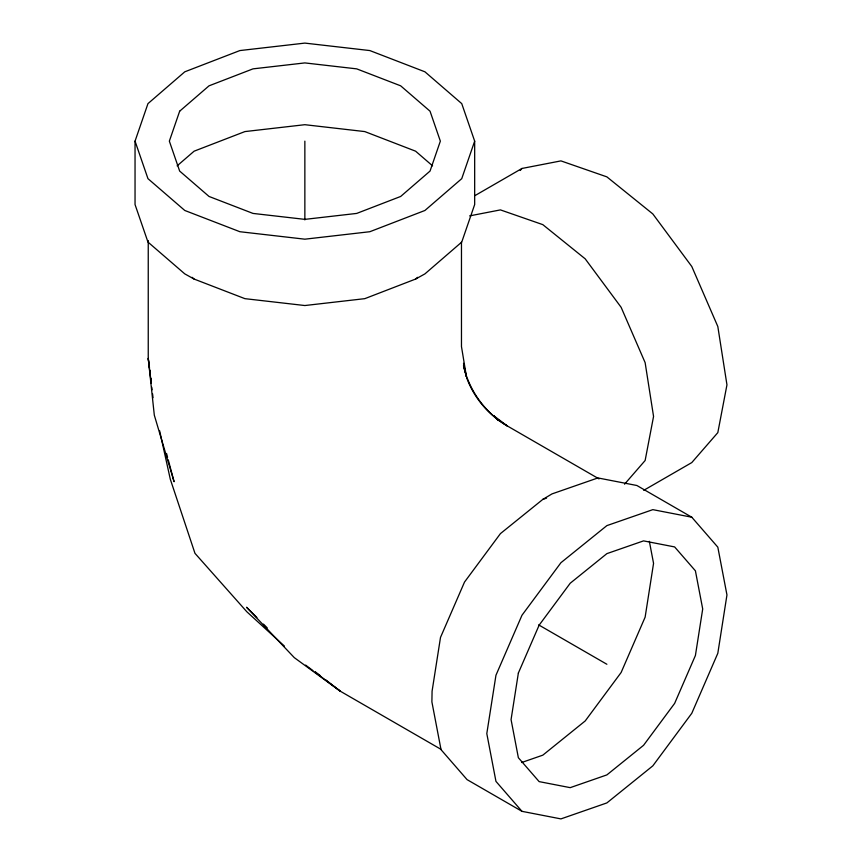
<?xml version="1.0" encoding="UTF-8"?>
<svg xmlns="http://www.w3.org/2000/svg" width="862" height="862" viewBox="0 0 862 862"><rect width="100%" height="100%" fill="white"/><g stroke="black" fill="none" stroke-linecap="round" stroke-linejoin="round"><path stroke-width="1.29" d="M135.043 141.142L135.043 204.553L147.962 242.071L184.78 273.879L194.112 279.062L244.916 298.661L304.857 305.536L364.788 298.661L415.603 279.062L424.934 273.879L461.741 242.071L474.671 204.553L474.671 141.142L461.741 103.623L424.934 71.815L369.841 50.567L304.857 43.1L239.873 50.567L184.78 71.815L147.962 103.623L135.043 141.142L147.962 178.66L184.78 210.468L239.873 231.716L304.857 239.183L369.841 231.716L424.934 210.468L461.741 178.66L474.671 141.142M148.242 240.563L148.242 358.43L154.309 415.172L174.081 481.729L168.262 459.909M461.472 241.953L461.472 346.578L466.428 376.565M520.239 170.46L521.973 168.456L560.936 160.892L606.88 176.872L652.836 213.948L691.787 266.498L717.82 326.504L726.957 384.851L717.82 432.627L691.787 462.582L643.742 490.327M624.551 484.196L645.132 460.513L653.558 416.443L645.132 362.643L621.125 307.303L585.201 258.837L542.812 224.637L500.434 209.897L469.639 215.877M177.13 165.849L194.112 151.184L244.916 131.584L304.857 124.699L364.788 131.584L415.603 151.184L432.573 165.849M415.603 279.062L417.596 277.327M542.812 499.41L500.434 533.61L464.51 582.076L440.504 637.417L432.077 691.216L431.894 701.894L441.032 749.671L467.064 779.625L521.973 811.336L560.936 818.9L606.88 802.921L652.836 765.844L691.787 713.294L717.82 653.288L726.957 594.942L717.82 547.165L691.787 517.211L636.878 485.5L597.916 477.936L551.971 493.915L542.812 499.41L546.551 498.107M475.07 195.545L521.973 168.456M521.629 762.525L542.812 755.166L585.201 720.955L621.125 672.5L645.132 617.149L653.558 563.349L649.345 541.314M691.787 517.211L652.836 509.647L606.88 525.615L560.936 562.703L521.973 615.252L495.952 675.258L486.804 733.594L495.952 781.381L521.973 811.336M599.047 478.906L507.276 425.925C488.689 415.107 474.122 398.093 466.698 377.879M538.675 624.896L606.88 664.268M441.312 749.52L340.393 691.259L294.287 657.631L246.543 607.236L256.887 617.558M305.622 665.098L313.003 670.647M315.104 672.231L340.393 691.259L325.685 679.87M315.18 671.735L320.438 675.797M192.107 277.327L194.112 279.062M284.449 646.134L246.801 611.729L194.974 553.339L170.31 479.261L159.632 430.763M263.47 624.12L267.231 627.881M498.322 420.591L493.829 415.807L507.276 425.925C485.198 412.812 469.1 390.691 463.508 365.639L466.385 376.651L463.508 363.29M166.549 453.487L167.573 457.334M149.492 367.654L148.242 358.43L151.27 383.299M149.848 370.283L150.387 374.237M150.925 378.181L151.281 380.821M151.755 387.232L152.068 389.839M152.552 393.772L153.027 397.694M304.857 141.142L304.857 219.907M518.364 673.039L511.069 719.587L518.364 757.72L539.138 781.618L570.213 787.652L606.88 774.906L643.548 745.318L674.634 703.392L695.408 655.508L702.702 608.96L695.408 570.827L674.634 546.928L643.548 540.883L606.88 553.63L570.213 583.229L539.138 625.155L518.364 673.039M179.662 111.198L169.351 141.142L179.662 171.075L209.035 196.461L252.997 213.42L304.857 219.368L356.706 213.42L400.668 196.461L430.041 171.075L440.353 141.142L430.041 111.198L400.668 85.823L356.706 68.863L304.857 62.915L252.997 68.863L209.035 85.823L179.662 111.198"/></g></svg>
